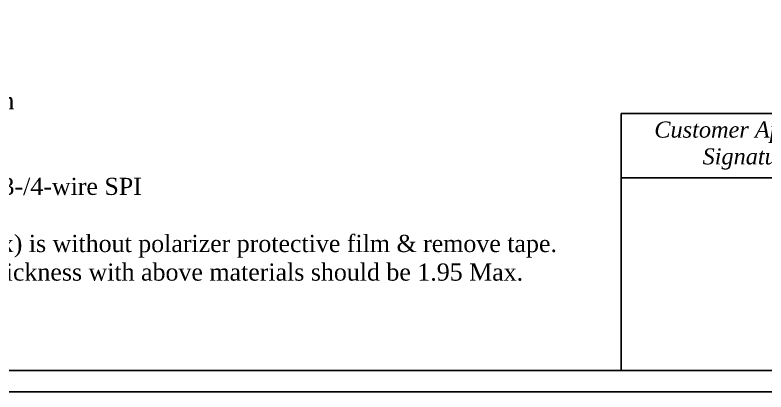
# Model space of a CAD drawing. Extents: x -2 to 150, y 0 to 100.
# Drawn here: x 25.91 to 69.69, y 0 to 22 of the extents above; entities that cross this region are included whole.
import ezdxf

# ---------------------------------------------------------------- set-up
doc = ezdxf.new("R2010")
doc.units = 0
doc.header["$MEASUREMENT"] = 0
doc.layers.add('Frame', color=7, linetype='Continuous')
doc.styles.get("Standard").update_dxf_attribs({"font": 'TIMES.TTF'})

msp = doc.modelspace()

# ---------------------------------------------------------------- linework, layer by layer
at = {"layer": 'Frame'}
for p, q in [((61.25, 16.25), (148.75, 16.25)), ((61.25, 1.25), (61.25, 16.25)), ((61.25, 12.5), (148.75, 12.5))]:
    msp.add_line(p, q, dxfattribs=at)
for points in [[(150, 100), (0, 100), (0, 0), (150, 0)], [(148.75, 1.25), (1.25, 1.25), (1.25, 98.75), (148.75, 98.75)]]:
    msp.add_lwpolyline(points, close=True, dxfattribs=at)

# ---------------------------------------------------------------- texts
at = {"insert": (6.25, 22.5), "char_height": 1, "attachment_point": 1}
msp.add_mtext('Notes:\\P\\P1. Driver IC: SSD1351\\P2. Die Size: 10700um x 1500um\\P3. COF Number: SSD1351U3\\P4. Interface:\\P    8-bits 68XX/80XX Parallel, 3-/4-wire SPI\\P5. General Tolerance: %%p0.30\\P6. The total thickness (1.70 Max) is without p{\\C0;olarizer protective film & remove tape}.\\P    The actual assembled total thickness with above materials should be 1.95 Max.', dxfattribs=at)
at = {"layer": 'Frame', "insert": (68.75, 14.375), "char_height": 0.9375, "attachment_point": 5}
msp.add_mtext('{\\fTimes New Roman|b0|i1|c0|p18;Customer Approval\\PSignature}', dxfattribs=at)

doc.saveas('drawing.dxf')
